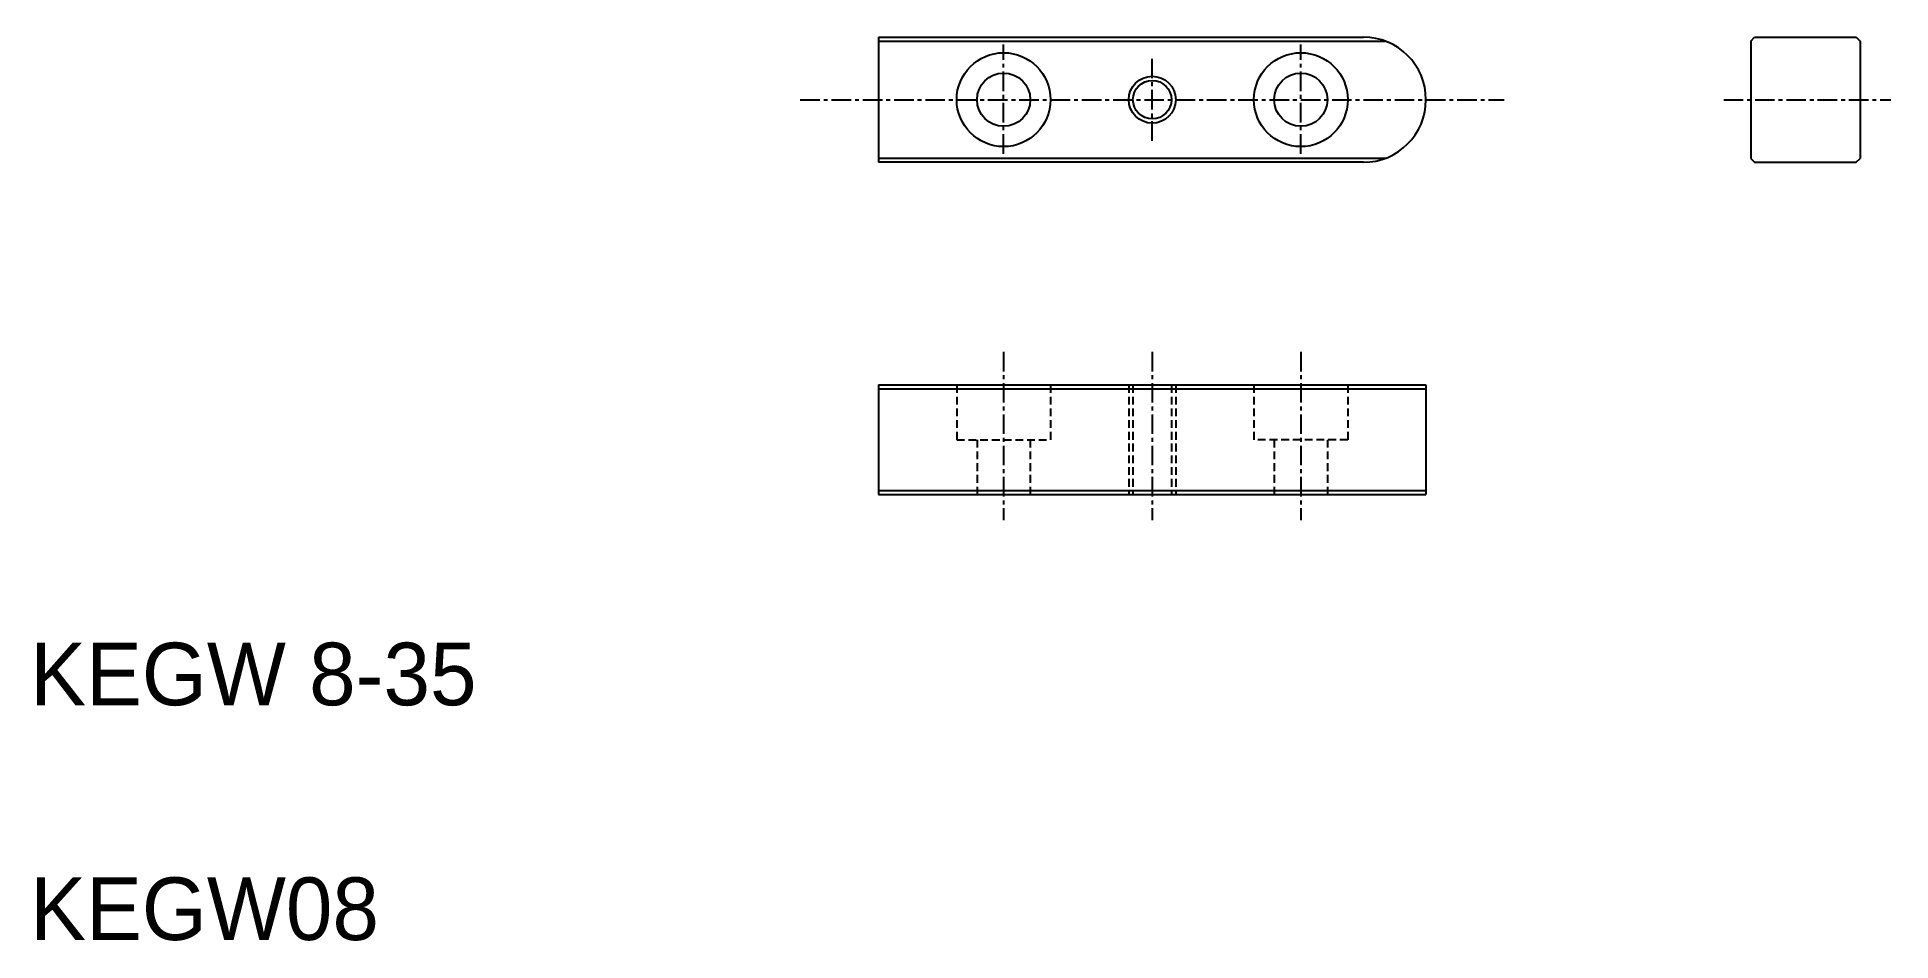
# Model space of a CAD drawing. Extents: x 10 to 129, y 10 to 68.
import ezdxf

# ---------------------------------------------------------------- set-up
doc = ezdxf.new("R2010")
doc.units = 0
doc.linetypes.add('CENTER', pattern=[2, 1.25, -0.25, 0.25, -0.25])
doc.linetypes.add('DASHED', pattern=[0.75, 0.5, -0.25])
doc.layers.get('0').update_dxf_attribs({"linetype": 'CONTINUOUS'})
doc.layers.add('CENTER', color=1, linetype='CENTER')

msp = doc.modelspace()

# ---------------------------------------------------------------- linework, layer by layer
at = {"color": 7, "linetype": 'CONTINUOUS'}
for p, q in [((64.23, 67.7), (95.23, 67.7)), ((64.23, 67.7), (64.23, 59.7)), ((119.99, 67.45), (120.24, 67.7)), ((120.24, 67.7), (126.74, 67.7)), ((126.74, 67.7), (126.99, 67.45)), ((119.99, 67.45), (119.99, 59.95)), ((126.99, 67.45), (126.99, 59.95)), ((95.23, 59.7), (64.23, 59.7)), ((119.99, 59.95), (120.24, 59.7)), ((120.24, 59.7), (126.74, 59.7)), ((126.74, 59.7), (126.99, 59.95)), ((64.23, 45.47), (64.23, 38.47)), ((64.23, 45.47), (99.23, 45.47)), ((99.23, 45.47), (99.23, 38.47)), ((99.23, 43.72), (99.23, 43.72)), ((99.23, 41.97), (99.23, 41.97)), ((64.23, 38.47), (99.23, 38.47))]:
    msp.add_line(p, q, dxfattribs=at)
at = {"color": 3, "linetype": 'CONTINUOUS'}
for p, q in [((64.23, 67.45), (96.63, 67.45)), ((96.63, 59.95), (64.23, 59.95)), ((64.23, 45.22), (99.23, 45.22)), ((64.23, 38.72), (99.23, 38.72))]:
    msp.add_line(p, q, dxfattribs=at)
at = {"color": 3, "linetype": 'DASHED'}
for p, q in [((69.23, 45.47), (69.23, 41.97)), ((75.23, 45.47), (75.23, 41.97)), ((80.23, 45.47), (80.23, 38.47)), ((80.5, 45.47), (80.5, 38.47)), ((82.96, 45.47), (82.96, 38.47)), ((83.23, 45.47), (83.23, 38.47)), ((88.23, 45.47), (88.23, 41.97)), ((94.23, 45.47), (94.23, 41.97)), ((69.23, 41.97), (75.23, 41.97)), ((70.53, 41.97), (70.53, 38.47)), ((73.93, 41.97), (73.93, 38.47)), ((94.23, 41.97), (88.23, 41.97)), ((89.53, 41.97), (89.53, 38.47)), ((92.93, 41.97), (92.93, 38.47))]:
    msp.add_line(p, q, dxfattribs=at)
at = {"color": 7, "linetype": 'CONTINUOUS'}
for centre, radius in [((72.23, 63.7), 3), ((91.23, 63.7), 3), ((72.23, 63.7), 1.7), ((91.23, 63.7), 1.7), ((81.73, 63.7), 1.23)]:
    msp.add_circle(centre, radius, dxfattribs=at)
at = {"color": 3, "linetype": 'CONTINUOUS'}
msp.add_circle((81.73, 63.7), 1.5, dxfattribs=at)
at = {"color": 7, "linetype": 'CONTINUOUS'}
msp.add_arc((95.23, 63.7), 4, 270, 90, dxfattribs=at)
at = {"layer": 'CENTER', "color": 1, "linetype": 'CENTER'}
for p, q in [((72.23, 60.25), (72.23, 67.23)), ((81.73, 61.07), (81.73, 66.41)), ((91.23, 60.25), (91.23, 67.23)), ((59.23, 63.7), (104.23, 63.7)), ((118.27, 63.7), (128.96, 63.7)), ((72.23, 47.59), (72.23, 36.82)), ((81.73, 47.59), (81.73, 36.82)), ((91.23, 47.59), (91.23, 36.82))]:
    msp.add_line(p, q, dxfattribs=at)

# ---------------------------------------------------------------- texts
at = {"color": 7, "linetype": 'CONTINUOUS'}
for s, p in [('KEGW 8-35', (10, 25)), ('KEGW08', (10, 10))]:
    msp.add_text(s, height=4, dxfattribs=at).set_placement(p)

doc.saveas('drawing.dxf')
